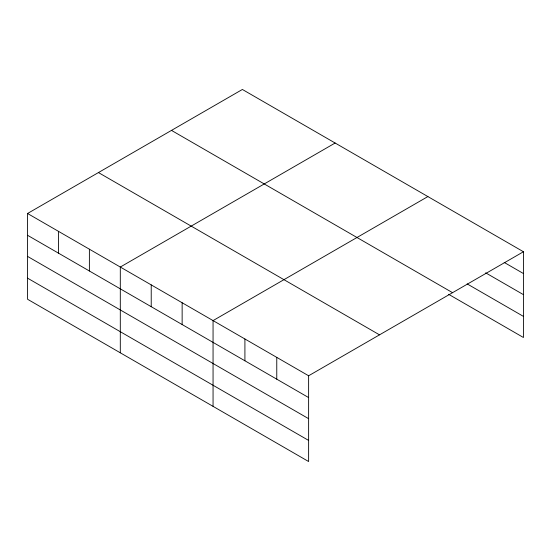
<?xml version="1.0" encoding="UTF-8"?>
<svg xmlns="http://www.w3.org/2000/svg" width="551" height="551" viewBox="0 0 551 551"><rect width="100%" height="100%" fill="white"/><g stroke="black" fill="none" stroke-linecap="round" stroke-linejoin="round"><path stroke-width="0.83" d="M308.622 418.677L308.622 375.768L27.55 213.492L27.55 299.255L308.622 461.531L308.622 418.677L27.55 256.401M448.624 294.31L523.45 337.508L523.45 251.745L242.378 89.469L27.55 213.492M335.132 143.019L120.304 267.042L120.304 352.805M427.886 196.569L213.058 320.599L213.058 406.363M308.622 375.768L523.45 251.745M504.186 262.421L523.45 273.544M485.665 272.835L523.45 294.647M467.145 283.889L523.45 316.398M171.485 130.394L452.557 292.671M98.443 172.566L379.515 334.843M27.55 235.291L308.622 397.567M27.55 278.152L308.622 440.428M276.767 357.379L276.767 379.178M244.913 338.989L244.913 360.788M182.14 302.747L182.14 324.546M151.222 284.895L151.222 306.693M89.386 249.197L89.386 270.996M58.468 231.344L58.468 253.143"/></g></svg>
